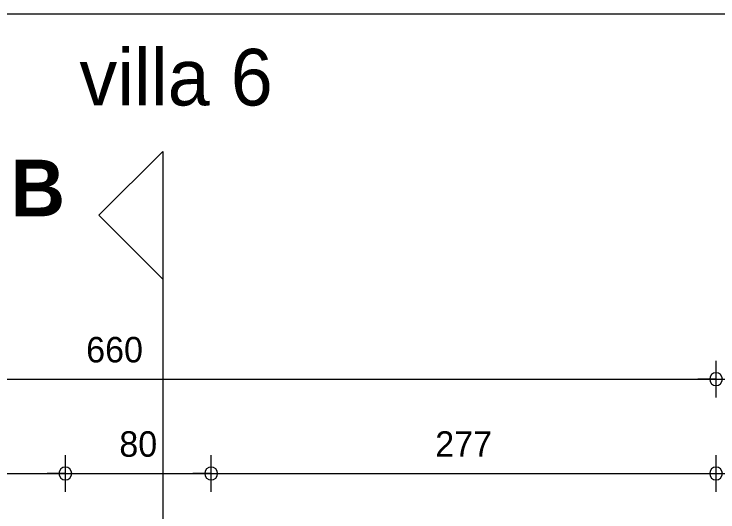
# Model space of a CAD drawing. Header units: metres. Extents: x 1.8 to 61.8, y -53.3 to -11.3.
# Drawn here: x 9.35 to 13.212, y -14.038 to -11.309 of the extents above; entities that cross this region are included whole.
import ezdxf
from ezdxf.enums import TextEntityAlignment as Align
from ezdxf.lldxf.tags import DXFTag

# ---------------------------------------------------------------- set-up
doc = ezdxf.new("R2010")
doc.units = ezdxf.units.M
doc.header["$MEASUREMENT"] = 0
for name, color, linetype in [('Calque commun', 7, 'Continuous'), ('Calque100', 7, 'Continuous'), ('Cotations', 7, 'Continuous'), ('Textes', 7, 'Continuous')]:
    doc.layers.add(name, color=color, linetype=linetype)
doc.styles.add('Century Gothic', font='GOTHIC.TTF', dxfattribs={"height": 0.310302})
doc.styles.add('Century Gothic18', font='GOTHIC.TTF', dxfattribs={"height": 0.139636})
doc.styles.add('Century Gothic8', font='GOTHICB.TTF', dxfattribs={"height": 0.31023})
tags = doc.linetypes.add('DASHDOT2', pattern=[0.5, 0.25, -0.125, 0, -0.125]).pattern_tags.tags
tags[10:11] = [DXFTag(74, 4), DXFTag(75, 0), DXFTag(340, '0'), DXFTag(46, 1.0), DXFTag(50, 0.0), DXFTag(44, 0.0), DXFTag(45, 0.0)]
tags[8:9] = [DXFTag(74, 4), DXFTag(75, 0), DXFTag(340, '0'), DXFTag(46, 1.0), DXFTag(50, 0.0), DXFTag(44, 0.0), DXFTag(45, 0.0)]
tags[6:7] = [DXFTag(74, 4), DXFTag(75, 0), DXFTag(340, '0'), DXFTag(46, 1.0), DXFTag(50, 0.0), DXFTag(44, 0.0), DXFTag(45, 0.0)]
tags[4:5] = [DXFTag(74, 4), DXFTag(75, 0), DXFTag(340, '0'), DXFTag(46, 1.0), DXFTag(50, 0.0), DXFTag(44, 0.0), DXFTag(45, 0.0)]

# ---------------------------------------------------------------- blocks, each defined once
blk = doc.blocks.new('new155')
at = {"layer": 'Calque commun', "color": 5, "linetype": 'Continuous', "lineweight": 9}
blk.add_arc((0, 0), 0.5, 0, 359.9994, dxfattribs=at)
blk = doc.blocks.new('new156')
at = {"layer": 'Calque commun', "color": 5, "linetype": 'Continuous', "lineweight": 9}
blk.add_arc((0, 0), 0.5, 0, 359.9994, dxfattribs=at)
blk = doc.blocks.new('DimLine52347')
at = {"layer": 'Calque commun', "color": 5, "linetype": 'Continuous', "lineweight": 9}
for p, q in [((9.6316, -13.9273), (9.6316, -13.7273)), ((10.4316, -13.9273), (10.4316, -13.7273)), ((9.6316, -13.8273), (9.5316, -13.8273)), ((9.6316, -13.8273), (10.4316, -13.8273)), ((10.4316, -13.8273), (10.5316, -13.8273))]:
    blk.add_line(p, q, dxfattribs=at)
at = {"layer": 'Calque commun', "color": 5, "linetype": 'Continuous', "lineweight": 9, "xscale": 0.07000000029802322, "yscale": 0.07000000029802322, "zscale": 0.07000000029802322}
for name, p in [('new155', (9.6316, -13.8273)), ('new156', (10.4316, -13.8273))]:
    blk.add_blockref(name, p, dxfattribs=at)
at = {"layer": 'Calque commun', "color": 5, "linetype": 'Continuous', "lineweight": 9, "style": 'Century Gothic18'}
blk.add_text('80', height=0.13964, dxfattribs=at).set_placement((10.0316, -13.7773), align=Align.BOTTOM_CENTER)
blk = doc.blocks.new('new159')
at = {"layer": 'Calque commun', "color": 5, "linetype": 'Continuous', "lineweight": 9}
blk.add_arc((0, 0), 0.5, 0, 359.9994, dxfattribs=at)
blk = doc.blocks.new('new160')
at = {"layer": 'Calque commun', "color": 5, "linetype": 'Continuous', "lineweight": 9}
blk.add_arc((0, 0), 0.5, 0, 359.9994, dxfattribs=at)
blk = doc.blocks.new('DimLine52363')
at = {"layer": 'Calque commun', "color": 5, "linetype": 'Continuous', "lineweight": 9}
for p, q in [((8.1216, -13.9273), (8.1216, -13.7273)), ((9.6316, -13.9273), (9.6316, -13.7273)), ((8.1216, -13.8273), (8.0216, -13.8273)), ((8.1216, -13.8273), (9.6316, -13.8273)), ((9.6316, -13.8273), (9.7316, -13.8273))]:
    blk.add_line(p, q, dxfattribs=at)
at = {"layer": 'Calque commun', "color": 5, "linetype": 'Continuous', "lineweight": 9, "xscale": 0.07000000029802322, "yscale": 0.07000000029802322, "zscale": 0.07000000029802322}
for name, p in [('new159', (8.1216, -13.8273)), ('new160', (9.6316, -13.8273))]:
    blk.add_blockref(name, p, dxfattribs=at)
at = {"layer": 'Calque commun', "color": 5, "linetype": 'Continuous', "lineweight": 9, "style": 'Century Gothic18'}
blk.add_text('151', height=0.13964, dxfattribs=at).set_placement((8.8766, -13.7773), align=Align.BOTTOM_CENTER)
blk = doc.blocks.new('new161')
at = {"layer": 'Calque commun', "color": 5, "linetype": 'Continuous', "lineweight": 9}
blk.add_arc((0, 0), 0.5, 0, 359.9994, dxfattribs=at)
blk = doc.blocks.new('new162')
at = {"layer": 'Calque commun', "color": 5, "linetype": 'Continuous', "lineweight": 9}
blk.add_arc((0, 0), 0.5, 0, 359.9994, dxfattribs=at)
blk = doc.blocks.new('DimLine52371')
at = {"layer": 'Calque commun', "color": 5, "linetype": 'Continuous', "lineweight": 9}
for p, q in [((10.4316, -13.9273), (10.4316, -13.7273)), ((13.2015, -13.9273), (13.2015, -13.7273)), ((10.4316, -13.8273), (10.3316, -13.8273)), ((10.4316, -13.8273), (13.2015, -13.8273)), ((13.2015, -13.8273), (13.3015, -13.8273))]:
    blk.add_line(p, q, dxfattribs=at)
at = {"layer": 'Calque commun', "color": 5, "linetype": 'Continuous', "lineweight": 9, "xscale": 0.07000000029802322, "yscale": 0.07000000029802322, "zscale": 0.07000000029802322}
for name, p in [('new161', (10.4316, -13.8273)), ('new162', (13.2015, -13.8273))]:
    blk.add_blockref(name, p, dxfattribs=at)
at = {"layer": 'Calque commun', "color": 5, "linetype": 'Continuous', "lineweight": 9, "style": 'Century Gothic18'}
blk.add_text('277', height=0.13964, dxfattribs=at).set_placement((11.8166, -13.7773), align=Align.BOTTOM_CENTER)
blk = doc.blocks.new('new246')
at = {"layer": 'Calque commun', "color": 5, "linetype": 'Continuous', "lineweight": 9}
blk.add_arc((0, 0), 0.5, 0, 359.9994, dxfattribs=at)
blk = doc.blocks.new('DimLine54799')
at = {"layer": 'Calque commun', "color": 5, "linetype": 'Continuous', "lineweight": 9}
for p, q in [((13.2015, -13.4101), (13.2015, -13.2101)), ((6.6016, -13.3101), (13.2015, -13.3101)), ((13.2015, -13.3101), (13.3015, -13.3101))]:
    blk.add_line(p, q, dxfattribs=at)
at = {"layer": 'Calque commun', "color": 5, "linetype": 'Continuous', "lineweight": 9, "xscale": 0.07000000029802322, "yscale": 0.07000000029802322, "zscale": 0.07000000029802322}
blk.add_blockref('new246', (13.2015, -13.3101), dxfattribs=at)
at = {"layer": 'Calque commun', "color": 5, "linetype": 'Continuous', "lineweight": 9, "style": 'Century Gothic18'}
blk.add_text('660', height=0.13964, dxfattribs=at).set_placement((9.9016, -13.2601), align=Align.BOTTOM_CENTER)
blk = doc.blocks.new('new247')
at = {"layer": 'Calque commun', "color": 5, "linetype": 'Continuous', "lineweight": 9}
blk.add_arc((0, 0), 0.5, 0, 359.9994, dxfattribs=at)
blk = doc.blocks.new('DimLine54807')
at = {"layer": 'Calque commun', "color": 5, "linetype": 'Continuous', "lineweight": 9}
for p, q in [((13.2015, -13.4101), (13.2015, -13.2101)), ((13.2015, -13.3101), (13.1015, -13.3101)), ((13.2015, -13.3101), (19.4015, -13.3101))]:
    blk.add_line(p, q, dxfattribs=at)
at = {"layer": 'Calque commun', "color": 5, "linetype": 'Continuous', "lineweight": 9, "xscale": 0.07000000029802322, "yscale": 0.07000000029802322, "zscale": 0.07000000029802322}
blk.add_blockref('new247', (13.2015, -13.3101), dxfattribs=at)
blk = doc.blocks.new('fleche08')
at = {"layer": 'Calque100', "color": 6, "linetype": 'Continuous', "lineweight": 18}
mesh = blk.add_polyface(dxfattribs=at)
corners = [(-0.35, -0.35), (0, 0), (0.35, -0.35)]
mesh.append_faces([[corners[k] for k in face] for face in [(0, 1, 2)]], dxfattribs={"color": 6})

msp = doc.modelspace()

# ---------------------------------------------------------------- linework, layer by layer
at = {"layer": 'Cotations', "color": 1, "linetype": 'DASHDOT2', "lineweight": 18, "flags": 128}
msp.add_lwpolyline([(10.1657, -12.0614), (10.1657, -25.7623), (10.1657, -25.7623)], dxfattribs=at)

# ---------------------------------------------------------------- block references
at = {"layer": 'Calque commun', "color": 0, "linetype": 'ByBlock', "lineweight": -2, "rotation": 90}
msp.add_blockref('fleche08', (9.8157, -12.4114), dxfattribs=at)
at = {"layer": 'Calque commun', "color": 5, "linetype": 'Continuous', "lineweight": 9}
for name in ['DimLine54799', 'DimLine54807', 'DimLine52363', 'DimLine52347', 'DimLine52371']:
    msp.add_blockref(name, (0, 0), dxfattribs=at)

# ---------------------------------------------------------------- texts
at = {"layer": 'Textes', "color": 5, "linetype": 'ByBlock', "lineweight": -2, "style": 'Century Gothic'}
msp.add_text('villa 6', height=0.3103, dxfattribs=at).set_placement((9.7089, -11.9028), align=Align.BOTTOM_LEFT)
at = {"layer": 'Textes', "color": 5, "linetype": 'ByBlock', "lineweight": -2, "style": 'Century Gothic8'}
msp.add_text('B', height=0.3102, dxfattribs=at).set_placement((9.3307, -12.107), align=Align.TOP_LEFT)

# ---------------------------------------------------------------- meshes
at = {"layer": 'Calque commun', "color": 7, "linetype": 'Continuous', "lineweight": 9}
mesh = msp.add_polyface(dxfattribs=at)
corners = [(61.7636, -11.3086), (1.7636, -11.3086), (1.7636, -53.3086), (61.7636, -53.3086)]
mesh.append_faces([[corners[k] for k in face] for face in [(0, 1, 2, 3)]], dxfattribs={"color": 7})

doc.saveas('drawing.dxf')
